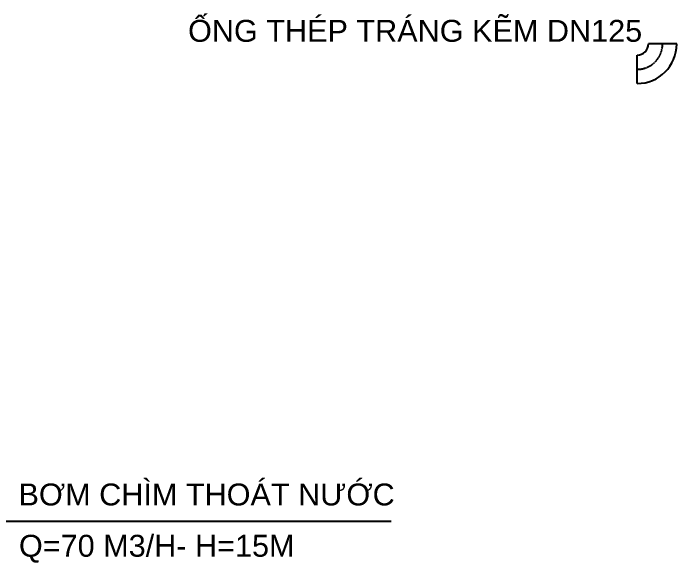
# Model space of a CAD drawing. Header units: millimetres. Extents: x -294625 to 2136527, y -251383 to 128331.
# Drawn here: x 1506321 to 1509349, y -182280 to -179772 of the extents above; entities that cross this region are included whole.
import ezdxf

# ---------------------------------------------------------------- set-up
doc = ezdxf.new("R2010")
doc.units = ezdxf.units.MM
doc.linetypes.add('CENTER', pattern=[3, 1.5, -0.5, 0.5, -0.5])
doc.linetypes.add('CONTINOUS', pattern=[0])
for name, color, linetype, lineweight in [('00-N-TEXT', 7, 'CONTINOUS', 9), ('ICE-BP', 4, 'Continuous', 25), ('N3-NOTE', 11, 'Continuous', 13)]:
    doc.layers.add(name, color=color, linetype=linetype, lineweight=lineweight)
doc.styles.add('P-ARIAL', font='arial.ttf', dxfattribs={"height": 3})
doc.styles.add('P-VNTIMEH', font='vntimeh.shx', dxfattribs={"width": 0.75, "height": 300})
doc.dimstyles.new('N-NOTE', dxfattribs={"dimtxt": 200, "dimasz": 30, "dimexe": 50, "dimexo": 50, "dimgap": 100, "dimtad": 1, "dimdec": 0, "dimdsep": 46, "dimtxsty": 'P-VNTIMEH', "dimblk": 'OPEN30', "dimcen": 0, "dimse1": 1, "dimse2": 1, "dimclrd": 256, "dimclre": 7, "dimclrt": 256, "dimadec": 0, "dimazin": 0, "dimtfac": 1, "dimtdec": 0, "dimtix": 1, "dimtmove": 2, "dimatfit": 3, "dimldrblk": 'OPEN30', "dimfxl": 1, "dimtolj": 1, "dimtzin": 0, "dimarcsym": 0})

# ---------------------------------------------------------------- blocks, each defined once
blk = doc.blocks.new('cut')
for p, q in [((1044112.8, -17398.2), (1043998.8, -17398.2)), ((1043953.8, -17557.2), (1043953.8, -17443.2))]:
    blk.add_line(p, q)
at = {"color": 8, "linetype": 'CENTER'}
blk.add_arc((1043953.8, -17398.2), 102, 270, 0, dxfattribs=at)
for radius in [159, 45]:
    blk.add_arc((1043953.8, -17398.2), radius, 270, 0)
blk = doc.blocks.new('_Open30')
at = {"color": 0, "linetype": 'ByBlock', "lineweight": -2}
for p, q in [((-1, 0.268), (0, 0)), ((0, 0), (-1, -0.268)), ((0, 0), (-1, 0))]:
    blk.add_line(p, q, dxfattribs=at)

msp = doc.modelspace()

# ---------------------------------------------------------------- block references
at = {"layer": 'ICE-BP', "ltscale": 1000, "xscale": 1.136363636363636, "yscale": 1.136363636363636, "zscale": 1.136363636363636}
msp.add_blockref('cut', (322856.7, -160141), dxfattribs=at)

# ---------------------------------------------------------------- texts
at = {"layer": '00-N-TEXT', "color": 2, "style": 'P-ARIAL'}
for s, p in [('BƠM CHÌM THOÁT NƯỚC', (1506344.9, -182018.8)), ('Q=70 M3/H- H=15M', (1506346.9, -182253))]:
    msp.add_text(s, height=100, dxfattribs=at).set_placement(p)
at = {"layer": '00-N-TEXT', "color": 2, "insert": (1509190.9, -179801.8, 3.3), "char_height": 100, "width": 2137.388, "attachment_point": 3, "style": 'P-ARIAL'}
msp.add_mtext('ỐNG THÉP TRÁNG KẼM DN125', dxfattribs=at)

# ---------------------------------------------------------------- leaders
at = {"layer": 'N3-NOTE'}
msp.add_leader([(1505898.1, -181258.2), (1506246.7, -182091.3), (1508045.9, -182091.3)], dimstyle='N-NOTE', override={"dimasz": 100, "dimgap": 100, "dimtad": 0}, dxfattribs=at)

doc.saveas('drawing.dxf')
